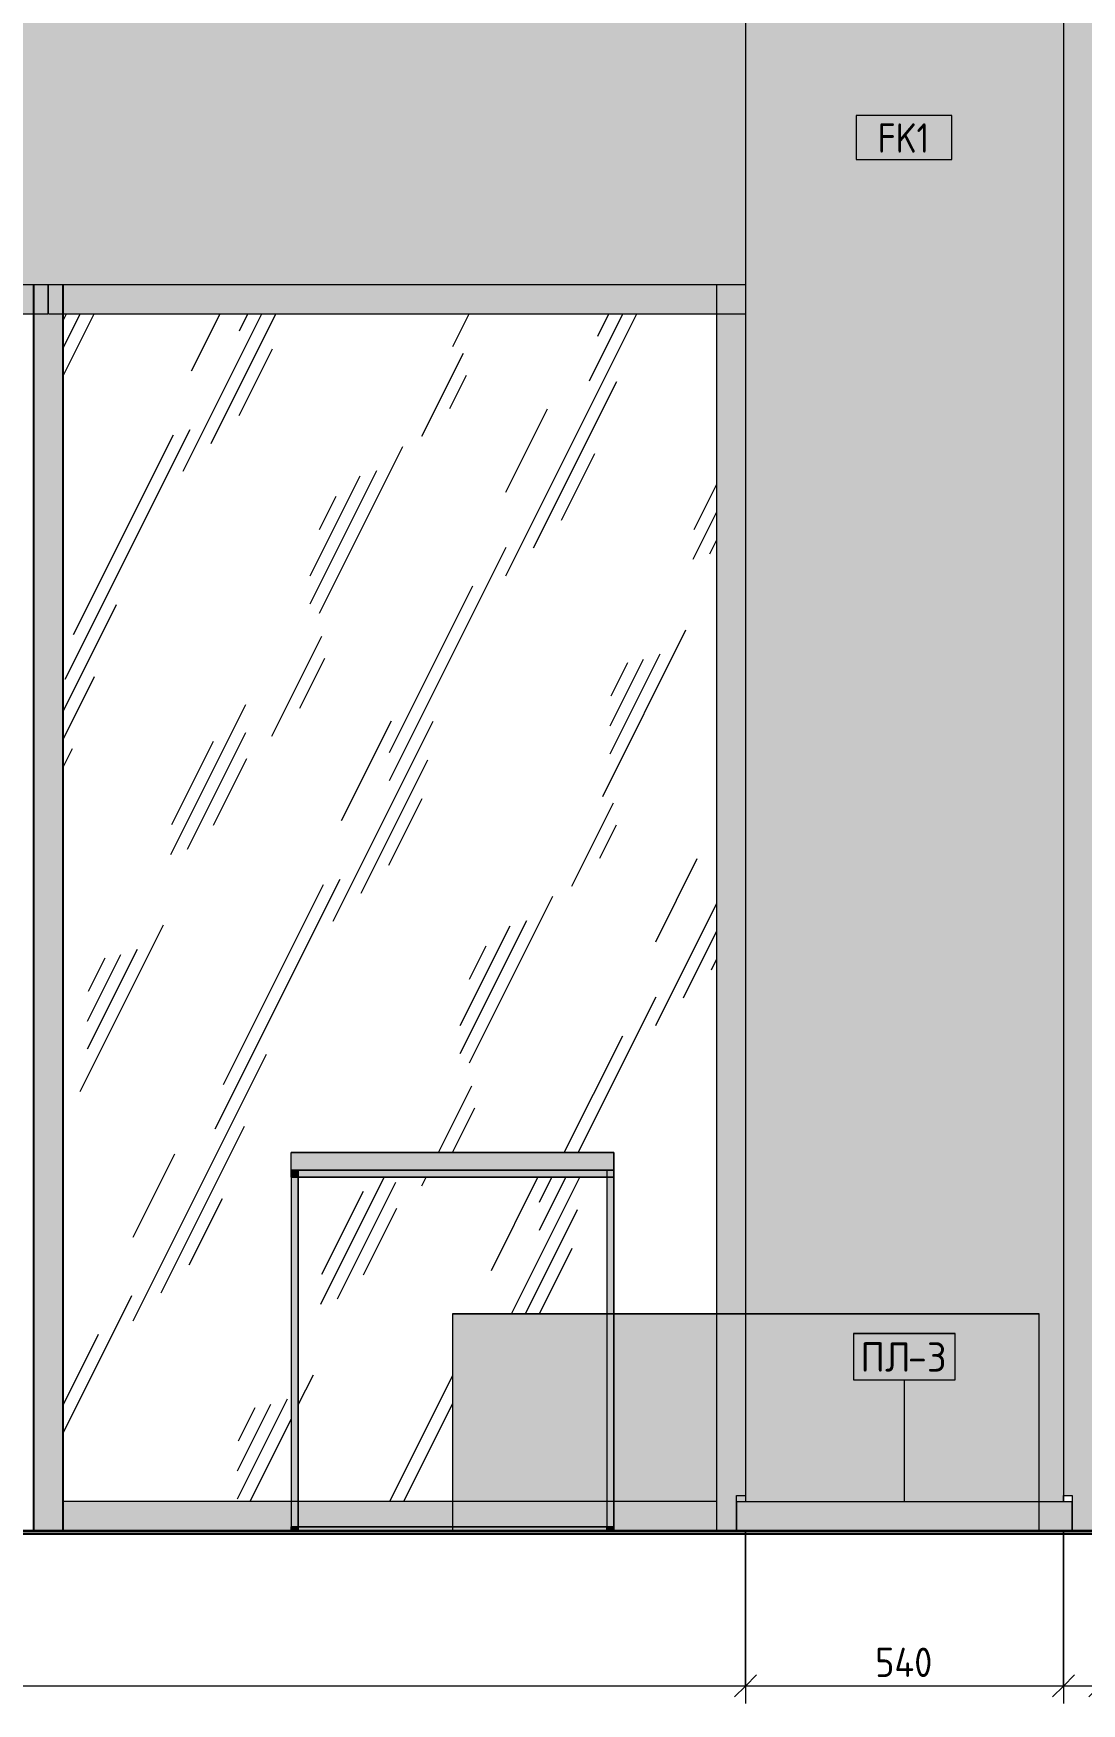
# Model space of a CAD drawing. Header units: millimetres. Extents: x 63432 to 177405, y -1987 to 27578.
# Drawn here: x 172111 to 173898, y 8105 to 10953 of the extents above; entities that cross this region are included whole.
import ezdxf

# ---------------------------------------------------------------- set-up
doc = ezdxf.new("R2010")
doc.units = ezdxf.units.MM
for name, color, linetype, lineweight in [('A-ANNO-DIMS', 7, 'Continuous', 9), ('A-ANNO-DIMS-25', 7, 'Continuous', 9), ('A-GENM-1', 7, 'Continuous', 9), ('A-GENM-IDEN', 7, 'Continuous', 9), ('A-GLAZ-CURT', 7, 'Continuous', 9), ('A-GLAZ-CWMG', 7, 'Continuous', 9), ('A-WALL-IDEN', 7, 'Continuous', 9), ('A-WALL-PATT', 7, 'Continuous', 9), ('I-WALL', 7, 'Continuous', 9)]:
    doc.layers.add(name, color=color, linetype=linetype, lineweight=lineweight)
for name, color, linetype, lineweight, true_color in [('A-FLOR-1', 7, 'Continuous', 9, 0x787878), ('A-FLOR-FNSH-1', 7, 'Continuous', 30, 0x3c3c3c), ('I-FURN-10', 7, 'Continuous', 9, 0x9e9e9e), ('I-FURN-11', 7, 'Continuous', 9, 0x858585), ('I-FURN-12', 7, 'Continuous', 9, 0x8d8d8d), ('I-FURN-13', 7, 'Continuous', 9, 0x888888), ('I-FURN-6', 7, 'Continuous', 9, 0xc0c0c0), ('I-FURN-8', 7, 'Continuous', 9, 0xacacac), ('I-FURN-9', 7, 'Continuous', 9, 0x949494)]:
    doc.layers.add(name, color=color, linetype=linetype, lineweight=lineweight, true_color=true_color)
doc.layers.add('I-FURN-7', color=7, linetype='Continuous', lineweight=9, true_color=0x7f7f7f, transparency=0.7)
doc.styles.add('GOST Common_5', font='GOST_Common.ttf', dxfattribs={"width": 0.9, "height": 50})
doc.styles.add('GOST Common_6', font='GOST_Common.ttf', dxfattribs={"height": 50})
doc.styles.add('ISOCPEUR_3', font='isocpeur.ttf', dxfattribs={"width": 0.9, "height": 50})
doc.dimstyles.new('ISO-2_0_0_9К_Средний_округл2', dxfattribs={"dimscale": 304.8, "dimtxt": 49.799059, "dimasz": 0.123031, "dimexe": 0.098425, "dimexo": 0, "dimgap": 0, "dimtad": 1, "dimdec": 0, "dimrnd": 10, "dimzin": 0, "dimdsep": 46, "dimtxsty": 'ISOCPEUR_3', "dimblk1": 'OBLIQUE', "dimblk2": 'OBLIQUE', "dimsah": 1, "dimcen": 0.09, "dimdle": 0.098425, "dimazin": 0, "dimtfac": 1, "dimtdec": 4, "dimtix": 1, "dimtmove": 0, "dimatfit": 3, "dimfxl": 1, "dimtvp": 1, "dimtolj": 1, "dimtzin": 0, "dimarcsym": 2})
doc.dimstyles.new('ISO-2_0_0_9К_Средний_округл2_1', dxfattribs={"dimscale": 304.8, "dimtxt": 49.799059, "dimasz": 0.123031, "dimexe": 0.098425, "dimexo": 0, "dimgap": 0, "dimtad": 1, "dimdec": 0, "dimrnd": 10, "dimzin": 0, "dimdsep": 46, "dimtxsty": 'ISOCPEUR_3', "dimblk1": 'OBLIQUE', "dimblk2": 'OBLIQUE', "dimsah": 1, "dimcen": 0.09, "dimdle": 0.098425, "dimazin": 0, "dimtfac": 1, "dimtdec": 4, "dimtix": 1, "dimtmove": 1, "dimatfit": 3, "dimfxl": 1, "dimtvp": 1, "dimtolj": 1, "dimtzin": 0, "dimarcsym": 2})

# ---------------------------------------------------------------- blocks, each defined once
blk = doc.blocks.new('Кофетейбл Leger _Minotti_ - 1_74-25577647-Развертка 3_12-6')
at = {"layer": 'I-FURN-7'}
for points in [[(-71593, 9015), (-71055, 9015), (-71055, 9045), (-71605, 9045), (-71605, 9015)], [(-71593, 9003), (-71593, 9015), (-71605, 9015), (-71605, 9003)], [(-71605, 8450), (-71593, 8450), (-71593, 9003), (-71605, 9003), (-71605, 8770)], [(-71091.2, 9003), (-71067, 9003), (-71067, 9015), (-71593, 9015), (-71593, 9003), (-71123.9, 9003)], [(-71055, 8770), (-71055, 9003), (-71067, 9003), (-71067, 8770), (-71057, 8770)], [(-71593, 8407), (-71593, 8450), (-71605, 8450), (-71605, 8407)], [(-71067, 8407), (-71055, 8407), (-71055, 8450), (-71067, 8450), (-71067, 8440)], [(-71593, 8400), (-71593, 8407), (-71605, 8407), (-71605, 8400)], [(-71593, 8400), (-71330, 8400), (-71330, 8407), (-71593, 8407)], [(-71091.2, 8400), (-71067, 8400), (-71067, 8407), (-71330, 8407), (-71330, 8400), (-71121.4, 8400)], [(-71067, 8400), (-71055, 8400), (-71055, 8407), (-71067, 8407)]]:
    blk.add_hatch(color=256, dxfattribs=at).paths.add_polyline_path(points)
h = blk.add_hatch(color=256, dxfattribs=at)
h.paths.add_polyline_path([(-71055, 8450), (-71055, 8770), (-71067, 8770), (-71067, 8450), (-71057, 8450)])
h.paths.add_polyline_path([(-71055, 9003), (-71055, 9015), (-71067, 9015), (-71067, 9003), (-71057, 9003)])
at = {"layer": 'I-FURN-10'}
for p, q in [((-71605, 9015), (-71593, 9015)), ((-71605, 9015), (-71605, 9003)), ((-71605, 9015), (-71605, 9003)), ((-71605, 9003), (-71605, 8407)), ((-71593, 9015), (-71067, 9015)), ((-71593, 9015), (-71593, 9003)), ((-71593, 9003), (-71593, 9015)), ((-71067, 9015), (-71593, 9015)), ((-71593, 8407), (-71593, 9003)), ((-71067, 9015), (-71055, 9015)), ((-71067, 9015), (-71067, 9003)), ((-71067, 9015), (-71067, 9003)), ((-71067, 9003), (-71067, 8770)), ((-71055, 9015), (-71055, 9003)), ((-71055, 9003), (-71055, 9015)), ((-71055, 8770), (-71055, 9003)), ((-71067, 8770), (-71067, 8407)), ((-71067, 8770), (-71067, 8407)), ((-71055, 8770), (-71055, 8407)), ((-71055, 8407), (-71055, 8770)), ((-71605, 8407), (-71605, 8400)), ((-71605, 8407), (-71605, 8400)), ((-71330, 8407), (-71593, 8407)), ((-71593, 8400), (-71593, 8407)), ((-71593, 8400), (-71593, 8407)), ((-71593, 8407), (-71593, 8400)), ((-71330, 8407), (-71328.6, 8407)), ((-71328.5, 8407), (-71067, 8407)), ((-71067, 8407), (-71287.9, 8407)), ((-71055, 8407), (-71055, 8400))]:
    blk.add_line(p, q, dxfattribs=at)
at = {"layer": 'I-FURN-11'}
for p, q in [((-71067, 8400), (-71067, 8407)), ((-71067, 8407), (-71067, 8400))]:
    blk.add_line(p, q, dxfattribs=at)
at = {"layer": 'I-FURN-12'}
for p, q in [((-71605, 9015), (-71593, 9015)), ((-71593, 9015), (-71605, 9015)), ((-71593, 9015), (-71605, 9015)), ((-71067, 9015), (-71055, 9015)), ((-71055, 9015), (-71067, 9015)), ((-71055, 9015), (-71067, 9015)), ((-71593, 8400), (-71593, 8407)), ((-71593, 8407), (-71593, 8400)), ((-71593, 8400), (-71593, 8407)), ((-71055, 8407), (-71067, 8407)), ((-71055, 8400), (-71055, 8407)), ((-71055, 8400), (-71055, 8407))]:
    blk.add_line(p, q, dxfattribs=at)
at = {"layer": 'I-FURN-13'}
for p, q in [((-71593, 8400), (-71593, 8407)), ((-71593, 8400), (-71593, 8407)), ((-71067, 8400), (-71067, 8407)), ((-71067, 8407), (-71067, 8400)), ((-71067, 8407), (-71067, 8400))]:
    blk.add_line(p, q, dxfattribs=at)
at = {"layer": 'I-FURN-6'}
for p, q in [((-71605, 9045), (-71055, 9045)), ((-71605, 9015), (-71605, 9045)), ((-71055, 9045), (-71055, 9015)), ((-71055, 9015), (-71605, 9015)), ((-71605, 9015), (-71055, 9015)), ((-71605, 9003), (-71605, 9015)), ((-71605, 9003), (-71605, 8407)), ((-71055, 9003), (-71605, 9003)), ((-71593, 9003), (-71593, 8407)), ((-71067, 9003), (-71067, 8770)), ((-71055, 9015), (-71055, 9003)), ((-71055, 9003), (-71055, 8770)), ((-71605, 8407), (-71593, 8407)), ((-71605, 8400), (-71605, 8407)), ((-71593, 8407), (-71282.4, 8407)), ((-71593, 8400), (-71593, 8407)), ((-71593, 8407), (-71593, 8400))]:
    blk.add_line(p, q, dxfattribs=at)
at = {"layer": 'I-FURN-8'}
for p, q in [((-71055, 9045), (-71605, 9045)), ((-71605, 9015), (-71605, 9045)), ((-71055, 9015), (-71055, 9045)), ((-71605, 9015), (-71605, 9003)), ((-71605, 9003), (-71605, 8407)), ((-71605, 9003), (-71605, 8407)), ((-71593, 9015), (-71593, 9003)), ((-71593, 9003), (-71593, 8407)), ((-71593, 8407), (-71593, 9003)), ((-71593, 9003), (-71067, 9003)), ((-71067, 9015), (-71067, 9003)), ((-71067, 9003), (-71067, 8770)), ((-71067, 9003), (-71067, 8770)), ((-71055, 9015), (-71055, 9003)), ((-71055, 9003), (-71055, 8770)), ((-71055, 8770), (-71055, 9003)), ((-71067, 8770), (-71067, 8407)), ((-71055, 8770), (-71055, 8407)), ((-71605, 8407), (-71605, 8400)), ((-71287.9, 8407), (-71593, 8407)), ((-71593, 8407), (-71330, 8407)), ((-71282.4, 8407), (-71067, 8407)), ((-71067, 8407), (-71067, 8400)), ((-71067, 8407), (-71055, 8407)), ((-71067, 8400), (-71067, 8407)), ((-71055, 8407), (-71055, 8400))]:
    blk.add_line(p, q, dxfattribs=at)
at = {"layer": 'I-FURN-9'}
for p, q in [((-71605, 9015), (-71593, 9015)), ((-71593, 9015), (-71605, 9015)), ((-71605, 9015), (-71605, 9003)), ((-71605, 9003), (-71605, 9015)), ((-71605, 9003), (-71593, 9003)), ((-71593, 9003), (-71593, 9015)), ((-71067, 9015), (-71055, 9015)), ((-71055, 9015), (-71067, 9015)), ((-71067, 9015), (-71067, 9003)), ((-71067, 9003), (-71055, 9003)), ((-71055, 9003), (-71055, 9015)), ((-71055, 9003), (-71055, 9015)), ((-71067, 8770), (-71067, 8407)), ((-71055, 8407), (-71055, 8770)), ((-71593, 8407), (-71605, 8407)), ((-71605, 8400), (-71605, 8407)), ((-71605, 8407), (-71605, 8400)), ((-71328.6, 8407), (-71330, 8407)), ((-71067, 8407), (-71328.5, 8407)), ((-71067, 8400), (-71067, 8407)), ((-71067, 8407), (-71067, 8400)), ((-71067, 8407), (-71067, 8400)), ((-71055, 8407), (-71055, 8400)), ((-71055, 8400), (-71055, 8407))]:
    blk.add_line(p, q, dxfattribs=at)
blk = doc.blocks.new('Плинтус - Плинтус темный _ст_школа_-32859002-Развертка 3_12-6')
at = {"layer": 'A-GENM-1'}
blk.add_line((-70846, 8400), (-70846, 8450), dxfattribs=at)
blk = doc.blocks.new('Плинтус - Плинтус темный _ст_школа_-32864503-Развертка 3_12-6')
at = {"layer": 'A-GENM-1'}
blk.add_hatch(color=256, dxfattribs=at).paths.add_polyline_path([(-70290, 8400), (-70274, 8400), (-70274, 8450), (-70330, 8450), (-70330, 8400), (-70310, 8400)])
for p, q in [((-70846, 8450), (-70330, 8450)), ((-70846, 8450), (-70846, 8400)), ((-70330, 8450), (-70274, 8450)), ((-70274, 8400), (-70274, 8450))]:
    blk.add_line(p, q, dxfattribs=at)
blk = doc.blocks.new('Плинтус - Плинтус темный _ст_школа_-32859003-Развертка 3_12-6')
at = {"layer": 'A-GENM-1'}
blk.add_line((-70274, 8450), (-70274, 8400), dxfattribs=at)
blk = doc.blocks.new('Плинтус - Плинтус темный _ст_школа_-32862198-Развертка 3_12-6')
at = {"layer": 'A-GENM-1'}
for p, q in [((-70846, 8460), (-70831, 8460)), ((-70846, 8410), (-70846, 8460)), ((-70831, 8460), (-70831, 8450))]:
    blk.add_line(p, q, dxfattribs=at)
blk = doc.blocks.new('Плинтус - Плинтус темный _ст_школа_-32864425-Развертка 3_12-6')
at = {"layer": 'A-GENM-1'}
for p, q in [((-70289, 8450), (-70289, 8460)), ((-70289, 8460), (-70274, 8460)), ((-70274, 8460), (-70274, 8410))]:
    blk.add_line(p, q, dxfattribs=at)
blk = doc.blocks.new('ПУФ2 - 1_52а-32356763-Развертка 3_12-6')
at = {"layer": 'I-FURN-7'}
h = blk.add_hatch(color=256, dxfattribs=at)
h.paths.add_polyline_path([(-71054.3, 8400), (-70846, 8400), (-70846, 8460), (-70831, 8460), (-70831, 8770), (-70880, 8770), (-70880, 8450), (-71055, 8450), (-71055, 8400)])
h.paths.add_polyline_path([(-71291.9, 8407), (-71067, 8407), (-71067, 8450), (-71330, 8450), (-71330, 8407), (-71304.3, 8407)])
h = blk.add_hatch(color=256, dxfattribs=at)
h.paths.add_polyline_path([(-71328.8, 8450), (-71067, 8450), (-71067, 8770), (-71330, 8770), (-71330, 8450)])
h.paths.add_polyline_path([(-70912.8, 8450), (-70880, 8450), (-70880, 8770), (-71055, 8770), (-71055, 8450), (-70939, 8450)])
h.paths.add_polyline_path([(-70846, 8450), (-70831, 8450), (-70831, 8460), (-70846, 8460)])
for points in [[(-70529.9, 8450), (-70330, 8450), (-70330, 8770), (-70831, 8770), (-70831, 8450), (-70536.1, 8450)], [(-70636.4, 8395), (-70393.6, 8395), (-70393.6, 8400), (-70330, 8400), (-70330, 8450), (-70846, 8450), (-70846, 8400), (-71266.4, 8400), (-71266.4, 8395), (-70638.7, 8395)]]:
    blk.add_hatch(color=256, dxfattribs=at).paths.add_polyline_path(points)
at = {"layer": 'I-FURN-6'}
for p, q in [((-71330, 8770), (-71330, 8407)), ((-71330, 8770), (-70330, 8770)), ((-70330, 8400), (-70330, 8770))]:
    blk.add_line(p, q, dxfattribs=at)
at = {"layer": 'I-FURN-8'}
for p, q in [((-71067.2, 8770), (-71330, 8770)), ((-70330, 8770), (-71055, 8770)), ((-71330, 8407), (-71330, 8400))]:
    blk.add_line(p, q, dxfattribs=at)
at = {"layer": 'I-FURN-9'}
blk.add_line((-71055, 8770), (-71067.2, 8770), dxfattribs=at)
blk = doc.blocks.new('Прямоугольный импост - Импост структурный с накладкой - 160мм Темный-33326237-Развертка 3_12-6')
at = {"layer": 'A-GLAZ-CWMG'}
blk.add_hatch(color=256, dxfattribs=at).paths.add_polyline_path([(-70831, 8770), (-70831, 10525), (-70880, 10525), (-70880, 8770), (-70869.2, 8770)])
for p, q in [((-70880, 10525), (-70880, 8770)), ((-70880, 8770), (-70880, 8400))]:
    blk.add_line(p, q, dxfattribs=at)
blk = doc.blocks.new('Системная панель - Стекло - 40мм-32468815-Развертка 3_12-6')
at = {"layer": 'A-GLAZ-CURT'}
h = blk.add_hatch(dxfattribs=at)
h.set_pattern_fill('FP_58', color=256, style=0, pattern_type=2)
h.set_pattern_definition([(63.435, (225.45, 31.75), (-255.5833, 766.7475), [317.5, -190.5, 317.5, -190.5, -403.903]), (63.435, (225.45, 31.75), (-255.5833, 766.7475), [-1016, 127, -276.903]), (63.435, (209.57, 47.6), (-255.5833, 766.7475), [254, -317.5, 190.5, -190.5, -467.403]), (63.435, (209.57, 47.6), (-255.5833, 766.7475), [-952.5, 222.25, -245.153]), (63.435, (209.57, 95.25), (-255.5833, 766.7475), [190.5, -381, 127, -190.5, -530.903]), (63.435, (209.57, 95.25), (-255.5833, 766.7475), [-889, 285.75, -245.153]), (63.435, (257.2, 47.6), (-255.5833, 766.7475), [190.5, -381, 158.75, -6404.653]), (63.435, (304.8, 95.25), (-255.5833, 766.7475), [95.25, -476.25, 63.5, -6499.903]), (63.435, (225.45, 174.6), (-255.5833, 766.7475), [63.5, -476.25, 63.5, -254, -562.653]), (63.435, (225.45, 174.6), (-255.5833, 766.7475), [-857.25, 158.75, -403.903]), (63.435, (511.2, 127), (-255.5833, 766.7475), [317.5, -476.25, 381, -251.503]), (63.435, (511.2, 79.4), (-255.5833, 766.7475), [444.5, -317.5, 476.25, -188.003]), (63.435, (542.95, 95.25), (-255.5833, 766.7475), [508, -254, 381, -276.903]), (63.435, (590.57, 142.9), (-255.5833, 766.7475), [317.5, -444.5, 254, -403.903]), (63.435, (542.95, 238.1), (-255.5833, 766.7475), [158.75, -635, 190.5, -435.653]), (63.435, (638.2, 190.5), (-255.5833, 766.7475), [127, -635, 127, -530.903])])
h.paths.add_polyline_path([(-71994, 8450), (-71605, 8450), (-71605, 9045), (-71055, 9045), (-71055, 8770), (-70880, 8770), (-70880, 10475), (-71994, 10475), (-71994, 9070.7)])
h.paths.add_polyline_path([(-71593, 8450), (-71330, 8450), (-71330, 8770), (-71067, 8770), (-71067, 9003), (-71593, 9003), (-71593, 8770)])
blk = doc.blocks.new('Прямоугольный импост - Импост структурный с накладкой - 160мм Темный-33326238-Развертка 3_12-6')
at = {"layer": 'A-GLAZ-CWMG'}
blk.add_hatch(color=256, dxfattribs=at).paths.add_polyline_path([(-73470, 10475), (-72045, 10475), (-72045, 10525), (-73470, 10525), (-73470, 10485)])
for p in [(-72020, 10525), (-73519, 10475)]:
    blk.add_line(p, (-72020, 10475), dxfattribs=at)
blk = doc.blocks.new('Прямоугольный импост - Импост структурный с накладкой - 160мм Темный-33326239-Развертка 3_12-6')
at = {"layer": 'A-GLAZ-CWMG'}
blk.add_hatch(color=256, dxfattribs=at).paths.add_polyline_path([(-71993.999967, 8400), (-71993.999967, 10525), (-72043.999967, 10525), (-72043.999967, 8400), (-72003.999967, 8400)])
for p, q in [((-72043.999967, 10525), (-72043.999967, 8400)), ((-71993.999967, 10525), (-71993.999967, 8400))]:
    blk.add_line(p, q, dxfattribs=at)
blk = doc.blocks.new('Прямоугольный импост - Импост структурный с накладкой - 160мм Темный-33326240-Развертка 3_12-6')
at = {"layer": 'A-GLAZ-CWMG'}
blk.add_hatch(color=256, dxfattribs=at).paths.add_polyline_path([(-71994, 10475), (-70880, 10475), (-70880, 10525), (-71994, 10525), (-71994, 10485)])
for q in [(-72019, 10525), (-70831, 10475)]:
    blk.add_line((-72019, 10475), q, dxfattribs=at)
blk = doc.blocks.new('Прямоугольный импост - Импост структурный с накладкой - 160мм Темный-32468813-Развертка 3_12-6')
at = {"layer": 'A-GLAZ-CWMG'}
h = blk.add_hatch(color=256, dxfattribs=at)
h.paths.add_polyline_path([(-71605, 8400), (-71605, 8450), (-71994, 8450), (-71994, 8400), (-71743.4, 8400)])
h.paths.add_polyline_path([(-71593, 8407), (-71330, 8407), (-71330, 8450), (-71593, 8450), (-71593, 8440)])
for p, q in [((-71994, 8400), (-71994, 8450)), ((-71605, 8450), (-71994, 8450)), ((-71593, 8450), (-71605, 8450)), ((-71330, 8450), (-71593, 8450)), ((-71067, 8450), (-71330, 8450)), ((-71055, 8450), (-71067, 8450)), ((-70880, 8450), (-71055, 8450)), ((-70880, 8450), (-70880, 8400))]:
    blk.add_line(p, q, dxfattribs=at)
blk = doc.blocks.new('Прямоугольный импост - Импост структурный с накладкой - 160мм Темный-32468814-Развертка 3_12-6')
at = {"layer": 'A-GLAZ-CWMG'}
for p, q in [((-71994, 10475), (-71994, 10525)), ((-70880, 10525), (-70880, 10475)), ((-71994, 10475), (-70880, 10475))]:
    blk.add_line(p, q, dxfattribs=at)
blk = doc.blocks.new('Прямоугольный импост - Импост структурный с накладкой - 160мм Темный-V98-Развертка 3_12-6')
at = {"layer": 'A-GLAZ-CWMG'}
blk.add_hatch(color=256, dxfattribs=at).paths.add_polyline_path([(-72045, 8400), (-72044, 8400), (-72044, 10525), (-72045, 10525), (-72045, 8550)])
for p, q in [((-72045, 10525), (-72045, 8400)), ((-71995, 10525), (-71995, 8400))]:
    blk.add_line(p, q, dxfattribs=at)
blk = doc.blocks.new('DIMBLOCK66-Развертка 3_12-6')
at = {"layer": 'A-ANNO-DIMS-25'}
for p, q in [((173866.6, 8400), (173866.6, 8105.4)), ((173866.6, 8135.4), (173866.6, 8400)), ((173928.6, 8400), (173928.6, 8105.4)), ((173928.6, 8135.4), (173928.6, 8400)), ((173928.6, 8135.4), (173866.6, 8135.4)), ((173932.9, 8135.4), (173897.6, 8135.4)), ((174021.1, 8135.4), (173932.9, 8135.4))]:
    blk.add_line(p, q, dxfattribs=at)
at = {"layer": 'A-ANNO-DIMS-25', "lineweight": 20}
for p, q in [((173866.6, 8135.4), (173885.4, 8154.2)), ((173928.6, 8135.4), (173947.4, 8154.2)), ((173866.6, 8135.4), (173847.9, 8116.7)), ((173928.6, 8135.4), (173909.9, 8116.7))]:
    blk.add_line(p, q, dxfattribs=at)
at = {"layer": 'A-ANNO-DIMS-25', "color": 0, "insert": (173957.9, 8200.8), "char_height": 50, "width": 75.848, "attachment_point": 1, "line_spacing_factor": 1.149209, "style": 'ISOCPEUR_3'}
blk.add_mtext('60', dxfattribs=at)
blk = doc.blocks.new('_Oblique')
at = {"color": 0, "linetype": 'ByBlock', "lineweight": -2}
blk.add_line((-0.5, -0.5), (0.5, 0.5), dxfattribs=at)
blk = doc.blocks.new('DIMBLOCK67-Развертка 3_12-6')
at = {"layer": 'A-ANNO-DIMS-25'}
for p, q in [((173324.6, 8400), (173324.6, 8105.4)), ((173324.6, 8135.4), (173324.6, 8400)), ((173866.6, 8400), (173866.6, 8105.4)), ((173866.6, 8135.4), (173866.6, 8400)), ((173866.6, 8135.4), (173324.6, 8135.4))]:
    blk.add_line(p, q, dxfattribs=at)
at = {"layer": 'A-ANNO-DIMS-25', "lineweight": 20}
for p, q in [((173324.6, 8135.4), (173343.4, 8154.2)), ((173866.6, 8135.4), (173885.4, 8154.2)), ((173324.6, 8135.4), (173305.9, 8116.7)), ((173866.6, 8135.4), (173847.9, 8116.7))]:
    blk.add_line(p, q, dxfattribs=at)
at = {"layer": 'A-ANNO-DIMS-25', "color": 0, "insert": (173545.8, 8200.8), "char_height": 50, "width": 119.518, "attachment_point": 1, "line_spacing_factor": 1.149209, "style": 'ISOCPEUR_3'}
blk.add_mtext('540', dxfattribs=at)
blk = doc.blocks.new('DIMBLOCK68-Развертка 3_12-6')
at = {"layer": 'A-ANNO-DIMS-25'}
for p, q in [((170636.1, 8400), (170636.1, 8105.4)), ((170636.1, 8135.4), (170636.1, 8400)), ((173324.6, 8400), (173324.6, 8105.4)), ((173324.6, 8135.4), (173324.6, 8400)), ((173324.6, 8135.4), (170636.1, 8135.4))]:
    blk.add_line(p, q, dxfattribs=at)
at = {"layer": 'A-ANNO-DIMS-25', "lineweight": 20}
for p, q in [((170636.1, 8135.4), (170654.9, 8154.2)), ((173324.6, 8135.4), (173343.4, 8154.2)), ((170636.1, 8135.4), (170617.4, 8116.7)), ((173324.6, 8135.4), (173305.9, 8116.7))]:
    blk.add_line(p, q, dxfattribs=at)
at = {"layer": 'A-ANNO-DIMS-25', "color": 0, "insert": (171917.2, 8200.8), "char_height": 50, "width": 151.696, "attachment_point": 1, "line_spacing_factor": 1.149209, "style": 'ISOCPEUR_3'}
blk.add_mtext('2690', dxfattribs=at)
blk = doc.blocks.new('М_стена_0001 - Типоразмер_без рамки-25382661-Развертка 3_12-6')
at = {"layer": 'A-WALL-IDEN'}
for p, q in [((-76639.1, 10813.1), (-76802.3, 10813.1)), ((-76802.3, 10813.1), (-76802.3, 10738.1)), ((-76639.1, 10738.1), (-76639.1, 10813.1)), ((-76802.3, 10738.1), (-76639.1, 10738.1))]:
    blk.add_line(p, q, dxfattribs=at)
blk = doc.blocks.new('Mark Reiling - Mark Reiling-26174330-Развертка 3_12-6')
at = {"layer": 'A-GENM-IDEN'}
for p, q in [((-81821.7, 8717.5), (-81821.7, 8638.7)), ((-81821.7, 8717.5), (-81648.3, 8717.5)), ((-81648.3, 8717.5), (-81821.7, 8717.5)), ((-81821.7, 8717.5), (-81821.7, 8638.7)), ((-81648.3, 8638.7), (-81648.3, 8717.5)), ((-81648.3, 8638.7), (-81648.3, 8717.5)), ((-81821.7, 8638.7), (-81648.3, 8638.7)), ((-81821.7, 8638.7), (-81648.3, 8638.7))]:
    blk.add_line(p, q, dxfattribs=at)

msp = doc.modelspace()

# ---------------------------------------------------------------- hatches: boundary and pattern name
at = {"layer": 'A-FLOR-1'}
h = msp.add_hatch(color=256, dxfattribs=at)
h.paths.add_polyline_path([(159727.5, 8395), (172889.2, 8395), (172889.2, 8400), (159695.6, 8400), (159695.7, 8395), (159700.5, 8395)])
h.paths.add_polyline_path([(177372.5, 8395), (177375.6, 8395), (177375.6, 8400), (173762, 8400), (173762, 8395), (177326.9, 8395)])
at = {"layer": 'A-WALL-PATT'}
for points in [[(173324.6, 10525), (173324.6, 13150), (170636.6, 13150), (170636.6, 10525), (172966, 10525)], [(173825.6, 8450), (173865.6, 8450), (173865.6, 13150), (173324.6, 13150), (173324.6, 8770), (173825.6, 8770), (173825.6, 8732.8)], [(173865.6, 8450), (173866.6, 8450), (173866.6, 13150), (173865.6, 13150), (173865.6, 8460)], [(173881.6, 8400), (173921.6, 8400), (173921.6, 10525), (175438.6, 10525), (175438.6, 8400), (175469.6, 8400.3), (175469.6, 8450), (175484.6, 8450), (175484.6, 13150), (173866.6, 13150), (173866.6, 8460), (173881.6, 8460), (173881.6, 8410)]]:
    msp.add_hatch(color=256, dxfattribs=at).paths.add_polyline_path(points)

# ---------------------------------------------------------------- linework, layer by layer
at = {"layer": 'A-FLOR-FNSH-1'}
for p, q in [((173519.6, 8400), (159695.6, 8400)), ((177375.6, 8400), (173519.7, 8400)), ((177395.6, 8395), (159675.4, 8395))]:
    msp.add_line(p, q, dxfattribs=at)
at = {"layer": 'A-GENM-IDEN'}
msp.add_line((173595.6, 8450), (173595.6, 8656.5), dxfattribs=at)
at = {"layer": 'I-WALL'}
for p, q in [((173324.6, 13150), (173324.6, 8450)), ((173866.6, 13150), (173866.6, 8450)), ((170636.6, 10525), (173324.6, 10525))]:
    msp.add_line(p, q, dxfattribs=at)

# ---------------------------------------------------------------- block references
at = {"layer": 'A-GENM-1'}
for name in ['Плинтус - Плинтус темный _ст_школа_-32862198-Развертка 3_12-6', 'Плинтус - Плинтус темный _ст_школа_-32864425-Развертка 3_12-6', 'Плинтус - Плинтус темный _ст_школа_-32859002-Развертка 3_12-6', 'Плинтус - Плинтус темный _ст_школа_-32864503-Развертка 3_12-6', 'Плинтус - Плинтус темный _ст_школа_-32859003-Развертка 3_12-6']:
    msp.add_blockref(name, (244155.6, 0), dxfattribs=at)
at = {"layer": 'A-GENM-IDEN'}
msp.add_blockref('Mark Reiling - Mark Reiling-26174330-Развертка 3_12-6', (255330.6, 18.8), dxfattribs=at)
at = {"layer": 'A-GLAZ-CURT'}
msp.add_blockref('Системная панель - Стекло - 40мм-32468815-Развертка 3_12-6', (244155.6, 0), dxfattribs=at)
at = {"layer": 'A-GLAZ-CWMG'}
for name in ['Прямоугольный импост - Импост структурный с накладкой - 160мм Темный-33326238-Развертка 3_12-6', 'Прямоугольный импост - Импост структурный с накладкой - 160мм Темный-V98-Развертка 3_12-6', 'Прямоугольный импост - Импост структурный с накладкой - 160мм Темный-33326239-Развертка 3_12-6', 'Прямоугольный импост - Импост структурный с накладкой - 160мм Темный-33326240-Развертка 3_12-6', 'Прямоугольный импост - Импост структурный с накладкой - 160мм Темный-32468814-Развертка 3_12-6', 'Прямоугольный импост - Импост структурный с накладкой - 160мм Темный-33326237-Развертка 3_12-6', 'Прямоугольный импост - Импост структурный с накладкой - 160мм Темный-32468813-Развертка 3_12-6']:
    msp.add_blockref(name, (244155.6, 0), dxfattribs=at)
at = {"layer": 'A-WALL-IDEN'}
msp.add_blockref('М_стена_0001 - Типоразмер_без рамки-25382661-Развертка 3_12-6', (250315.6, 0), dxfattribs=at)
at = {"layer": 'I-FURN-6'}
for name in ['Кофетейбл Leger _Minotti_ - 1_74-25577647-Развертка 3_12-6', 'ПУФ2 - 1_52а-32356763-Развертка 3_12-6']:
    msp.add_blockref(name, (244155.6, 0), dxfattribs=at)

# ---------------------------------------------------------------- texts
at = {"layer": 'A-GENM-IDEN', "char_height": 50, "attachment_point": 1, "style": 'GOST Common_6'}
for s, insert, width in [('ПЛ', (173520.5, 8721.3), 98.207), ('-3', (173601.5, 8721.3), 86.181)]:
    msp.add_mtext(s, dxfattribs=dict(at, insert=insert, width=width))
at = {"layer": 'A-WALL-IDEN', "insert": (173550.1, 10799.5), "char_height": 50, "width": 111.835, "attachment_point": 1, "style": 'GOST Common_5'}
msp.add_mtext('FK1', dxfattribs=at)

# ---------------------------------------------------------------- dimensions: what is measured, and where the dimension line sits
at = {"layer": 'A-ANNO-DIMS'}
for base, p1, p2, override, picture, middle in [((170636.11766, 8135.44256), (173324.61767, 8400), (170636.11766, 8400), {"dimpost": '<>', "dimfxl": 2688.500013}, 'DIMBLOCK68-Развертка 3_12-6', (171980.36767, 8160.44256)), ((173324.6, 8135.4), (173866.6, 8400), (173324.6, 8400), {"dimpost": '<>', "dimfxl": 542.000033}, 'DIMBLOCK67-Развертка 3_12-6', (173595.6, 8160.4))]:
    dim = msp.add_linear_dim(base=base, p1=p1, p2=p2, dimstyle='ISO-2_0_0_9К_Средний_округл2', override=override, dxfattribs=at)
    dim.commit()
    dim.dimension.update_dxf_attribs({"geometry": picture, "text_midpoint": middle})
dim = msp.add_linear_dim(base=(173866.6, 8135.4), p1=(173928.6, 8400), p2=(173866.6, 8400), dimstyle='ISO-2_0_0_9К_Средний_округл2_1', override={"dimpost": '<>', "dimfxl": 62}, dxfattribs=at)
dim.commit()
dim.dimension.update_dxf_attribs({"geometry": 'DIMBLOCK66-Развертка 3_12-6', "text_midpoint": (173995.8, 8167.4), "dimtype": 160})

doc.saveas('drawing.dxf')
